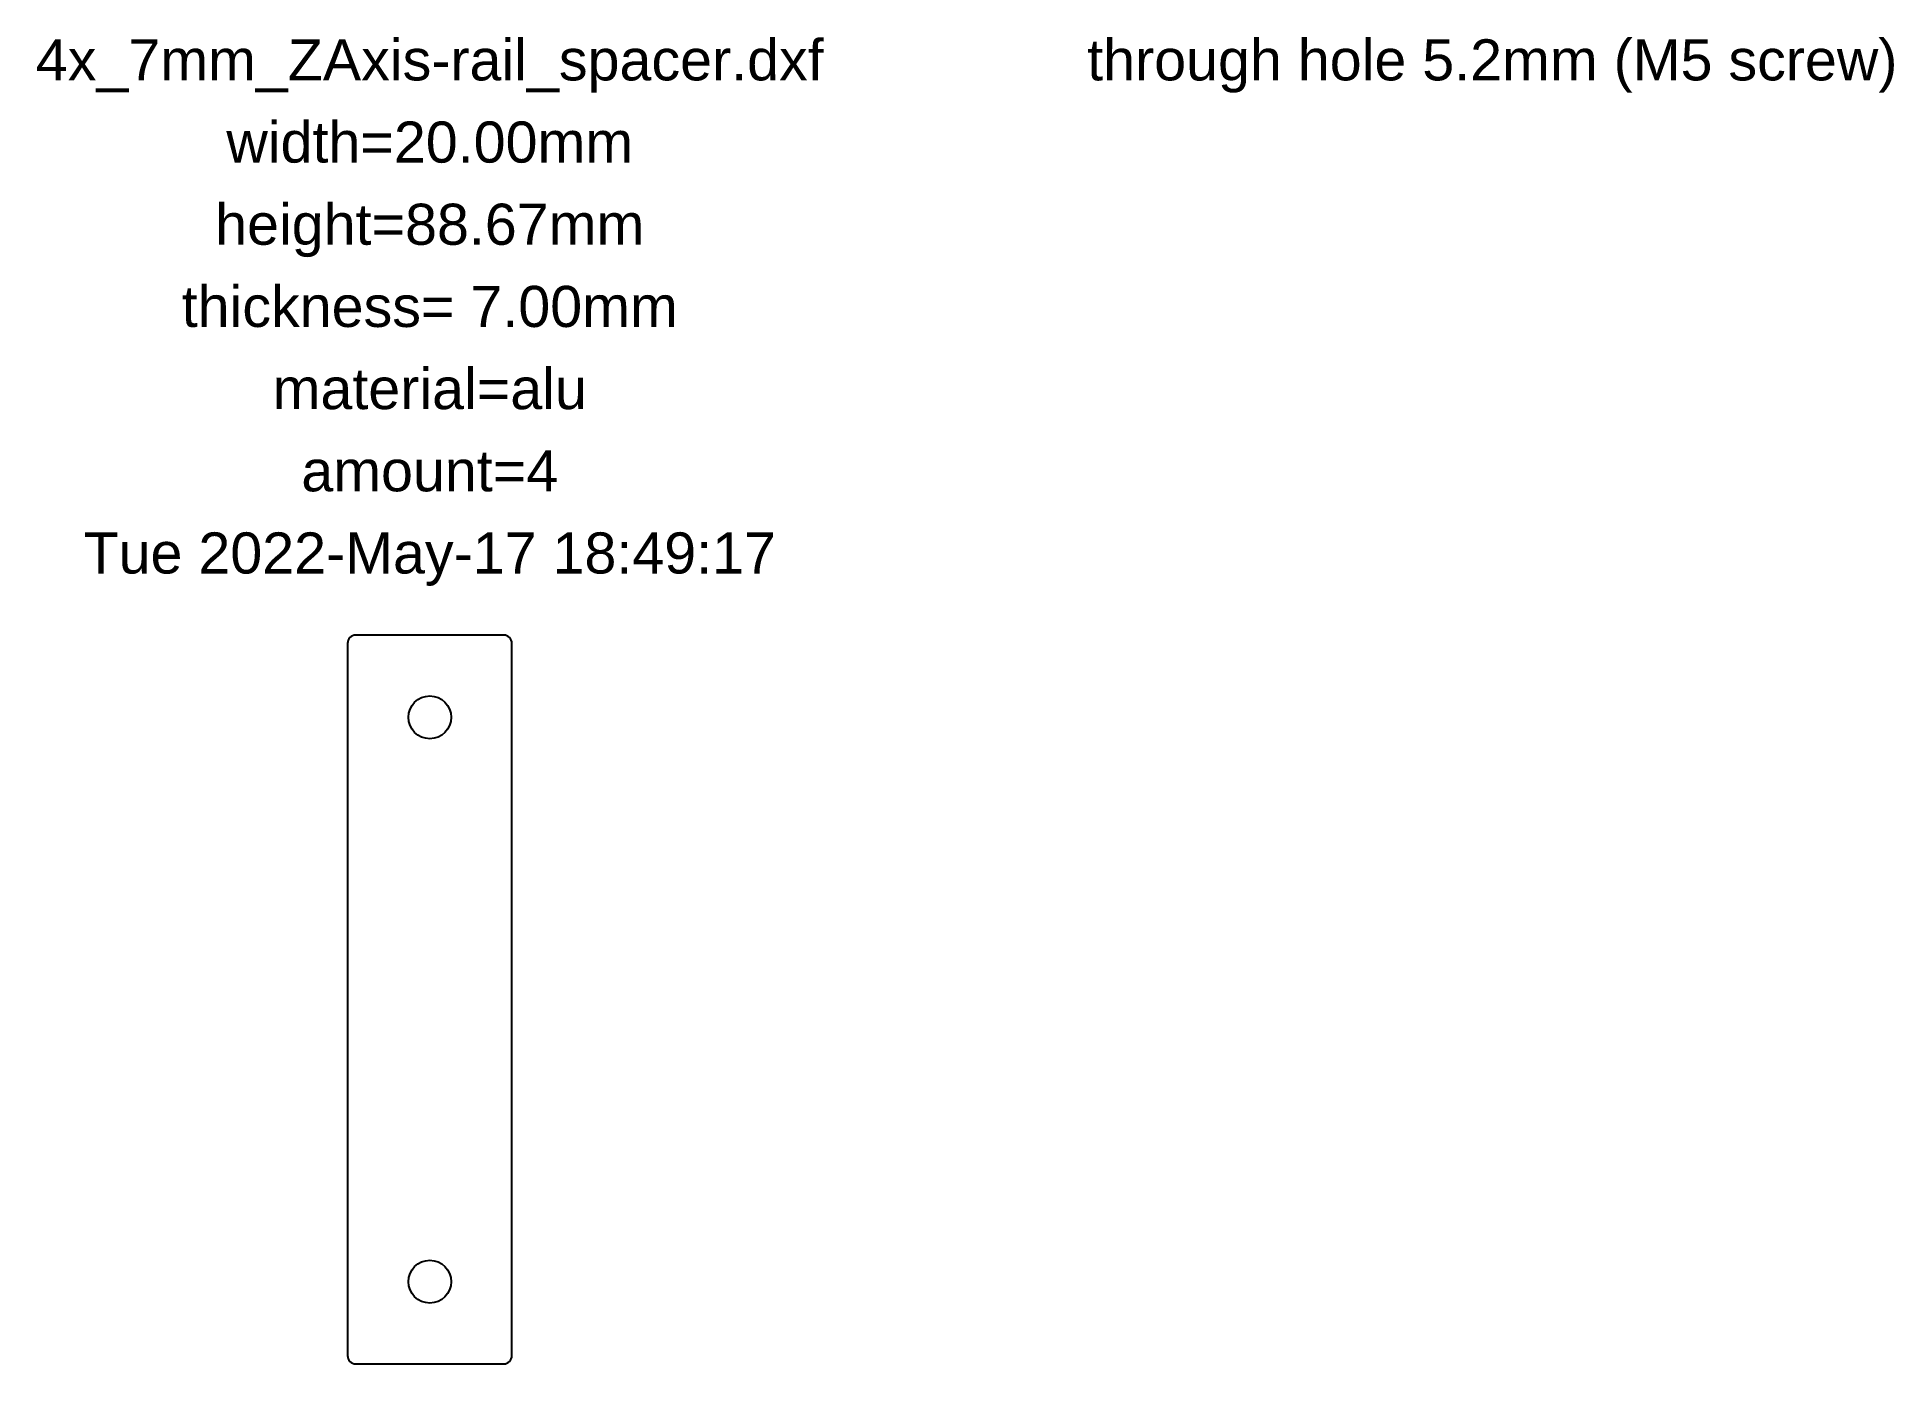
# Model space of a CAD drawing. Header units: millimetres. Extents: x -48 to 178, y -44 to 117.
import ezdxf
from ezdxf.enums import TextEntityAlignment as Align

# ---------------------------------------------------------------- set-up
doc = ezdxf.new("R2010")
doc.units = ezdxf.units.MM
doc.layers.add('annotation', color=7, linetype='Continuous')
doc.layers.add('th52', color=30, linetype='Continuous')
doc.styles.add('LiberationSans', font='LiberationSans-Regular.ttf')

msp = doc.modelspace()

# ---------------------------------------------------------------- linework, layer by layer
msp.add_lwpolyline([(-9, -44.335), (9, -44.335, 0.4142135), (10, -43.335), (10, 43.335, 0.4142135), (9, 44.335), (-9, 44.335, 0.4142135), (-10, 43.335), (-10, -43.335, 0.4142135)], format="xyb", close=True)
at = {"layer": 'th52'}
for centre in [(0, 34.335), (0, -34.335)]:
    msp.add_circle(centre, 2.6, dxfattribs=at)

# ---------------------------------------------------------------- texts
at = {"layer": 'annotation', "style": 'LiberationSans'}
for s, p in [('4x_7mm_ZAxis-rail_spacer.dxf', (0, 114.335)), ('width=20.00mm', (0, 104.335)), ('height=88.67mm', (0, 94.335)), ('thickness= 7.00mm', (0, 84.335)), ('material=alu', (0, 74.335)), ('amount=4', (0, 64.335)), ('Tue 2022-May-17 18:49:17', (0, 54.335))]:
    msp.add_text(s, height=5, dxfattribs=at).set_placement(p, align=Align.MIDDLE_CENTER)
at = {"layer": 'th52', "style": 'LiberationSans'}
msp.add_text('through hole 5.2mm (M5 screw)', height=5, dxfattribs=at).set_placement((80, 114.335), align=Align.MIDDLE_LEFT)

doc.saveas('drawing.dxf')
